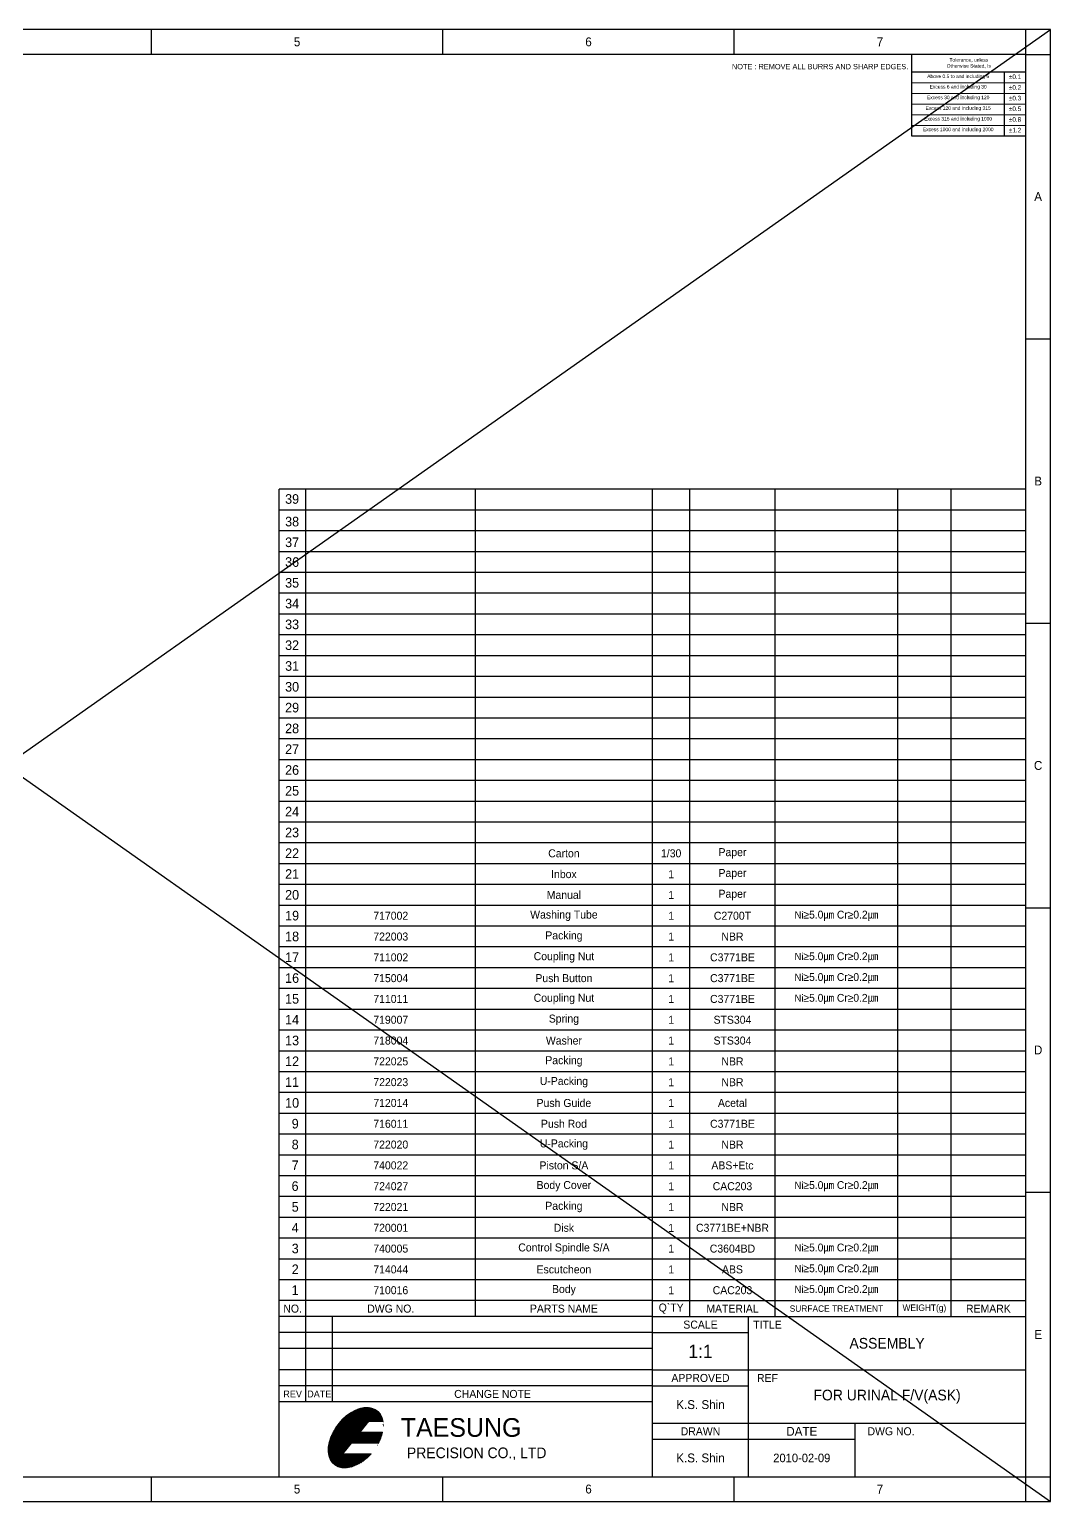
# Model space of a CAD drawing. Header units: millimetres. Extents: x 409 to 1480, y -88 to 334.
# Drawn here: x 709.7 to 997, y -87.6 to 326.4 of the extents above; entities that cross this region are included whole.
import ezdxf
from ezdxf.enums import TextEntityAlignment as Align

# ---------------------------------------------------------------- set-up
doc = ezdxf.new("R2010")
doc.units = ezdxf.units.MM
doc.header["$LTSCALE"] = 0.5
doc.layers.add('2', color=2, linetype='Continuous')
doc.layers.add('Hatch', color=2, linetype='Continuous', lineweight=13)
doc.layers.add('MARK', color=4, linetype='Continuous', lineweight=13)
doc.styles.get("Standard").update_dxf_attribs({"font": 'Gulim.ttf'})

msp = doc.modelspace()

# ---------------------------------------------------------------- hatches: boundary and pattern name
at = {"layer": 'MARK'}
h = msp.add_hatch(dxfattribs=at)
h.set_pattern_fill('ANSI31', color=2, scale=1.2, style=0)
h.set_pattern_definition([(45, (769.45457, -93.83107), (-0.106066, 0.106066), [])])
edge = h.paths.add_edge_path()
edge.add_line((805.17, -65.119), (809.223, -65.119))
edge.add_ellipse((801.541, -69.655), major_axis=(6.048, 7.56), ratio=0.6439209, start_angle=329.48931, end_angle=625.02001)
edge.add_line((805.866, -74.191), (797.912, -74.191))
edge.add_line((797.912, -74.191), (800.332, -71.167))
edge.add_line((800.332, -71.167), (807.966, -71.167))
edge.add_ellipse((801.541, -69.655), major_axis=(6.048, 7.56), ratio=0.6439209, start_angle=287.01325, end_angle=307.49607)
edge.add_line((809.085, -68.143), (802.751, -68.143))
edge.add_line((802.751, -68.143), (805.17, -65.119))

# ---------------------------------------------------------------- linework, layer by layer
at = {"lineweight": 30}
for p, q in [((744.033, 319.386), (744.033, 326.386)), ((826.033, 319.386), (826.033, 326.386)), ((908.033, 319.386), (908.033, 326.386)), ((990.033, 319.386), (990.033, 326.386)), ((958.033, 296.386), (958.033, 319.386)), ((990.033, 319.386), (997.033, 319.386)), ((990.033, 314.386), (958.033, 314.386)), ((984.033, 296.386), (984.033, 314.386)), ((990.033, 296.386), (958.033, 296.386)), ((990.033, 239.386), (997.033, 239.386)), ((990.033, 159.386), (997.033, 159.386)), ((990.033, 79.386), (997.033, 79.386)), ((990.033, -0.614), (997.033, -0.614)), ((744.033, -87.614), (744.033, -80.614)), ((826.033, -87.614), (826.033, -80.614)), ((908.033, -87.614), (908.033, -80.614)), ((990.033, -80.614), (997.033, -80.614)), ((990.033, -87.614), (990.033, -80.614))]:
    msp.add_line(p, q, dxfattribs=at)
for p, q in [((990.033, 319.386), (958.033, 319.386)), ((990.033, 296.386), (990.033, 319.386)), ((780.033, -80.614), (780.033, 197.061)), ((787.533, -59.614), (787.533, 197.061)), ((835.183, 197.061), (835.183, -35.614)), ((885.033, -80.614), (885.033, 197.061)), ((895.533, -35.614), (895.533, 197.061)), ((919.533, -35.614), (919.533, 197.061)), ((954.033, -35.614), (954.033, 197.061)), ((969.033, -35.614), (969.033, 197.061)), ((885.033, -35.614), (780.033, -35.614)), ((795.033, -59.614), (795.033, -35.614)), ((885.033, -35.614), (990.033, -35.614)), ((912.033, -80.614), (912.033, -35.614)), ((885.033, -40.114), (780.033, -40.114)), ((885.033, -40.114), (912.033, -40.114)), ((885.033, -44.614), (780.033, -44.614)), ((885.033, -50.614), (780.033, -50.614)), ((885.033, -50.614), (912.033, -50.614)), ((912.033, -50.614), (990.033, -50.614)), ((885.033, -55.114), (780.033, -55.114)), ((885.033, -55.114), (912.033, -55.114)), ((885.033, -59.614), (780.033, -59.614)), ((885.033, -65.614), (990.033, -65.614)), ((942.033, -80.614), (942.033, -65.614)), ((885.033, -70.114), (942.033, -70.114))]:
    msp.add_line(p, q)
at = {"lineweight": 13}
for p, q in [((990.033, 311.386), (958.033, 311.386)), ((990.033, 308.386), (958.033, 308.386)), ((990.033, 305.386), (958.033, 305.386)), ((990.033, 302.386), (958.033, 302.386)), ((990.033, 299.386), (958.033, 299.386))]:
    msp.add_line(p, q, dxfattribs=at)
at = {"color": 7}
for p, q in [((990.033, 197.061), (780.033, 197.061)), ((990.033, 191.21), (780.033, 191.21)), ((990.033, 185.36), (780.033, 185.36)), ((990.033, 179.509), (780.033, 179.509)), ((990.033, 173.659), (780.033, 173.659)), ((990.033, 167.808), (780.033, 167.808)), ((990.033, 161.957), (780.033, 161.957)), ((990.033, 161.957), (780.033, 161.957)), ((990.033, 156.107), (780.033, 156.107)), ((990.033, 156.107), (780.033, 156.107)), ((990.033, 150.256), (780.033, 150.256)), ((990.033, 144.405), (780.033, 144.405)), ((990.033, 138.555), (780.033, 138.555)), ((990.033, 132.704), (780.033, 132.704)), ((990.033, 126.853), (780.033, 126.853)), ((990.033, 126.853), (780.033, 126.853)), ((990.033, 126.853), (780.033, 126.853)), ((990.033, 121.003), (780.033, 121.003)), ((990.033, 115.152), (780.033, 115.152)), ((990.033, 109.302), (780.033, 109.302)), ((990.033, 103.451), (780.033, 103.451)), ((990.033, 97.6), (780.033, 97.6)), ((990.033, 91.75), (780.033, 91.75)), ((990.033, 85.899), (780.033, 85.899)), ((990.033, 80.048), (780.033, 80.048)), ((990.033, 74.198), (780.033, 74.198)), ((990.033, 68.347), (780.033, 68.347)), ((990.033, 62.496), (780.033, 62.496)), ((990.033, 56.646), (780.033, 56.646)), ((990.033, 50.795), (780.033, 50.795)), ((990.033, 44.945), (780.033, 44.945)), ((990.033, 44.945), (780.033, 44.945)), ((990.033, 39.094), (780.033, 39.094)), ((990.033, 39.094), (780.033, 39.094)), ((990.033, 33.243), (780.033, 33.243)), ((990.033, 27.393), (780.033, 27.393)), ((990.033, 21.542), (780.033, 21.542)), ((990.033, 15.691), (780.033, 15.691)), ((990.033, 9.841), (780.033, 9.841)), ((990.033, 3.99), (780.033, 3.99)), ((990.033, -1.861), (780.033, -1.861)), ((990.033, -1.861), (780.033, -1.861)), ((990.033, -7.711), (780.033, -7.711)), ((990.033, -7.711), (780.033, -7.711)), ((990.033, -13.562), (780.033, -13.562)), ((990.033, -13.562), (780.033, -13.562)), ((990.033, -19.412), (780.033, -19.412)), ((990.033, -25.263), (780.033, -25.263))]:
    msp.add_line(p, q, dxfattribs=at)
at = {"color": 0}
for q in [(780.033, -31.114), (990.033, -31.114)]:
    msp.add_line((885.033, -31.114), q, dxfattribs=at)
at = {"lineweight": 30}
for points in [[(409.033, -87.614), (997.033, -87.614), (997.033, 326.386), (409.033, 326.386)], [(416.033, -80.614), (990.033, -80.614), (990.033, 319.386), (416.033, 319.386)]]:
    msp.add_lwpolyline(points, close=True, dxfattribs=at)
at = {"layer": '2', "color": 0}
for p, q in [((409.033, -87.614), (997.033, 326.386)), ((409.033, 326.386), (997.033, -87.614))]:
    msp.add_line(p, q, dxfattribs=at)
at = {"layer": 'MARK', "color": 2}
for p, q in [((805.17, -65.119), (802.751, -68.143)), ((805.17, -65.119), (809.223, -65.119)), ((802.751, -68.143), (809.085, -68.143)), ((800.332, -71.167), (797.912, -74.191)), ((797.912, -74.191), (805.866, -74.191)), ((800.332, -71.167), (807.966, -71.167))]:
    msp.add_line(p, q, dxfattribs=at)
for start_param, end_param in [(5.7506733, 10.908657), (5.0093262, 5.3668188)]:
    msp.add_ellipse((801.541, -69.655), major_axis=(6.048, 7.56), ratio=0.6439209, start_param=start_param, end_param=end_param, dxfattribs=at)

# ---------------------------------------------------------------- texts
at = {"color": 2}
for s, p in [('39', (781.67, 194.335)), ('38', (781.67, 187.983)), ('37', (781.67, 182.161)), ('36', (781.67, 176.604)), ('35', (781.67, 170.774)), ('34', (781.67, 164.923)), ('33', (781.67, 159.073)), ('32', (781.67, 153.222)), ('31', (781.67, 147.371)), ('30', (781.67, 141.521)), ('29', (781.67, 135.67)), ('28', (781.67, 129.82)), ('27', (781.67, 123.969)), ('26', (781.67, 118.118)), ('25', (781.67, 112.268)), ('24', (781.67, 106.417)), ('23', (781.67, 100.566)), ('22', (781.67, 94.716)), ('21', (781.67, 88.865)), ('20', (781.67, 83.014)), ('19', (781.67, 77.164)), ('18', (781.67, 71.313)), ('17', (781.67, 65.463)), ('16', (781.67, 59.612)), ('15', (781.67, 53.761)), ('14', (781.67, 47.911)), ('13', (781.67, 42.06)), ('12', (781.67, 36.209)), ('11', (781.67, 30.359)), ('10', (781.67, 24.508)), ('9', (783.527, 18.657)), ('8', (783.527, 12.807)), ('7', (783.527, 6.956)), ('6', (783.487, 1.106)), ('5', (783.527, -4.745)), ('4', (783.527, -10.596)), ('3', (783.527, -16.446)), ('2', (783.527, -22.297)), ('1', (783.487, -28.148))]:
    msp.add_text(s, height=2.7, dxfattribs=at).set_placement(p, align=Align.MIDDLE_LEFT)
at = {"color": 2, "lineweight": 13, "char_height": 2.5, "attachment_point": 5}
for s, insert, width in [('{\\f굴림|b0|i0|c129|p50;5}', (785.033, 322.886), 82), ('{\\f굴림|b0|i0|c129|p50;6}', (867.033, 322.886), 82), ('{\\f굴림|b0|i0|c129|p50;7}', (949.033, 322.886), 82), ('{\\f굴림|b0|i0|c129|p50;A}', (993.533, 279.386), 7), ('{\\f굴림|b0|i0|c129|p50;B}', (993.533, 199.386), 7), ('{\\f굴림|b0|i0|c129|p50;C}', (993.533, 119.386), 7), ('{\\f굴림|b0|i0|c129|p50;D}', (993.533, 39.386), 7), ('{\\f굴림|b0|i0|c129|p50;E}', (993.533, -40.614), 7), ('{\\f굴림|b0|i0|c129|p50;5}', (785.033, -84.114), 82), ('{\\f굴림|b0|i0|c129|p50;6}', (867.033, -84.114), 82), ('{\\f굴림|b0|i0|c129|p50;7}', (949.033, -84.114), 82)]:
    msp.add_mtext(s, dxfattribs=dict(at, insert=insert, width=width))
at = {"color": 2, "attachment_point": 5}
for s, insert, char_height, width in [('ASSEMBLY', (951.033, -43.114), 3, 78), ('FOR URINAL F/V(ASK)', (951.033, -58.114), 3, 78), ('K.S. Shin', (898.533, -60.364), 2.5, 27), ('DATE', (927.033, -67.864), 2.5, 30), ('K.S. Shin', (898.533, -75.364), 2.5, 27), ('2010-02-09', (927.033, -75.364), 2.4, 30)]:
    msp.add_mtext(s, dxfattribs=dict(at, insert=insert, char_height=char_height, width=width))
at = {"layer": 'Hatch', "color": 2, "lineweight": 13, "char_height": 2.035714, "width": 34.5, "attachment_point": 5}
for insert in [(936.783, 77.123), (936.783, 65.422), (936.783, 59.571), (936.783, 53.721), (936.783, 1.065), (936.783, -16.487), (936.783, -22.338), (936.783, -28.188)]:
    msp.add_mtext('{\\fGulim|b0|i0|c129|p50;\\C256;Ni\\H1.083x;≥5.0\\fGulim|b0|i0|c129|p0;㎛ Cr\\fGulim|b0|i0|c129|p50;≥0.2\\fGulim|b0|i0|c129|p0;㎛}', dxfattribs=dict(at, insert=insert))
at = {"layer": 'MARK', "color": 2, "lineweight": 13}
for s, insert, char_height, width, attachment_point in [('{\\f굴림|b0|i0|c129|p50;NOTE : REMOVE ALL BURRS AND SHARP EDGES.}', (907.379, 316.691), 1.5, 58.4525, 1), ('{\\f굴림|b0|i0|c129|p50;Tolerance, unless\\POtherwise Stated, Is}', (974.033, 316.886), 1, 32, 5), ('{\\f굴림|b0|i0|c129|p50;Above 0.5 to and including 6}', (971.033, 313.05), 1, 26, 5), ('{\\f굴림|b0|i0|c129|p50;Excess 6 and including 30}', (971.033, 310.12), 1, 26, 5), ('{\\f굴림|b0|i0|c129|p50;%%p0.1}', (987.033, 313.067), 1.3, 6, 5), ('{\\f굴림|b0|i0|c129|p50;%%p0.2}', (987.033, 310.067), 1.3, 6, 5), ('{\\f굴림|b0|i0|c129|p50;Excess 30 and including 120}', (971.033, 307.119), 1, 26, 5), ('{\\f굴림|b0|i0|c129|p50;%%p0.3}', (987.033, 307.067), 1.3, 6, 5), ('{\\f굴림|b0|i0|c129|p50;Excess 120 and including 315}', (971.033, 304.119), 1, 26, 5), ('{\\f굴림|b0|i0|c129|p50;%%p0.5}', (987.033, 304.067), 1.3, 6, 5), ('{\\f굴림|b0|i0|c129|p50;Excess 1000 and including 2000}', (971.033, 298.119), 1, 26, 5), ('{\\f굴림|b0|i0|c129|p50;Excess 315 and including 1000}', (971.033, 301.119), 1, 26, 5), ('{\\f굴림|b0|i0|c129|p50;%%p0.8}', (987.033, 301.067), 1.3, 6, 5), ('{\\f굴림|b0|i0|c129|p50;%%p1.2}', (987.033, 298.067), 1.3, 6, 5), ('Carton', (860.108, 94.675), 2.25, 49.85034, 5), ('1/30', (890.283, 94.675), 2.25, 10.5, 5), ('Paper', (907.533, 94.675), 2.25, 24, 5), ('Inbox', (860.108, 88.824), 2.25, 49.85034, 5), ('1', (890.283, 88.824), 2.25, 10.5, 5), ('Paper', (907.533, 88.824), 2.25, 24, 5), ('Manual', (860.108, 82.974), 2.25, 49.85034, 5), ('1', (890.283, 82.974), 2.25, 10.5, 5), ('Paper', (907.533, 82.974), 2.25, 24, 5), ('Washing Tube', (860.108, 77.123), 2.25, 49.85034, 5), ('717002', (811.389, 77.123), 2.25, 47.58793, 5), ('1', (890.283, 77.123), 2.25, 10.5, 5), ('C2700T', (907.533, 77.123), 2.25, 24, 5), ('722003', (811.389, 71.272), 2.25, 47.58793, 5), ('Packing', (860.108, 71.272), 2.25, 49.85034, 5), ('1', (890.283, 71.272), 2.25, 10.5, 5), ('NBR', (907.533, 71.272), 2.25, 24, 5), ('711002', (811.389, 65.422), 2.25, 47.58793, 5), ('Coupling Nut', (860.108, 65.422), 2.25, 49.85034, 5), ('1', (890.283, 65.422), 2.25, 10.5, 5), ('C3771BE', (907.533, 65.422), 2.25, 24, 5), ('715004', (811.389, 59.571), 2.25, 47.58793, 5), ('Push Button', (860.108, 59.571), 2.25, 49.85034, 5), ('1', (890.283, 59.571), 2.25, 10.5, 5), ('C3771BE', (907.533, 59.571), 2.25, 24, 5), ('711011', (811.389, 53.721), 2.25, 47.58793, 5), ('Coupling Nut', (860.108, 53.721), 2.25, 49.85034, 5), ('1', (890.283, 53.721), 2.25, 10.5, 5), ('C3771BE', (907.533, 53.721), 2.25, 24, 5), ('719007', (811.389, 47.87), 2.25, 47.58793, 5), ('Spring', (860.108, 47.87), 2.25, 49.85034, 5), ('1', (890.283, 47.87), 2.25, 10.5, 5), ('STS304', (907.533, 47.87), 2.25, 24, 5), ('718004', (811.389, 42.019), 2.25, 47.58793, 5), ('Washer', (860.108, 42.019), 2.25, 49.85034, 5), ('1', (890.283, 42.019), 2.25, 10.5, 5), ('STS304', (907.533, 42.019), 2.25, 24, 5), ('722025', (811.389, 36.169), 2.25, 47.58793, 5), ('Packing', (860.108, 36.169), 2.25, 49.85034, 5), ('1', (890.283, 36.169), 2.25, 10.5, 5), ('NBR', (907.533, 36.169), 2.25, 24, 5), ('722023', (811.389, 30.318), 2.25, 47.58793, 5), ('U-Packing', (860.108, 30.318), 2.25, 49.85034, 5), ('1', (890.283, 30.318), 2.25, 10.5, 5), ('NBR', (907.533, 30.318), 2.25, 24, 5), ('712014', (811.389, 24.467), 2.25, 47.58793, 5), ('Push Guide', (860.108, 24.467), 2.25, 49.85034, 5), ('1', (890.283, 24.467), 2.25, 10.5, 5), ('Acetal', (907.533, 24.467), 2.25, 24, 5), ('716011', (811.389, 18.617), 2.25, 47.58793, 5), ('Push Rod', (860.108, 18.617), 2.25, 49.85034, 5), ('1', (890.283, 18.617), 2.25, 10.5, 5), ('C3771BE', (907.533, 18.617), 2.25, 24, 5), ('722020', (811.389, 12.766), 2.25, 47.58793, 5), ('U-Packing', (860.108, 12.766), 2.25, 49.85034, 5), ('1', (890.283, 12.766), 2.25, 10.5, 5), ('NBR', (907.533, 12.766), 2.25, 24, 5), ('740022', (811.389, 6.915), 2.25, 47.58793, 5), ('Piston S/A', (860.108, 6.915), 2.25, 49.85034, 5), ('1', (890.283, 6.915), 2.25, 10.5, 5), ('ABS+Etc', (907.533, 6.915), 2.25, 24, 5), ('724027', (811.389, 1.065), 2.25, 47.58793, 5), ('Body Cover', (860.108, 1.065), 2.25, 49.85034, 5), ('1', (890.283, 1.065), 2.25, 10.5, 5), ('CAC203', (907.533, 1.065), 2.25, 24, 5), ('722021', (811.389, -4.786), 2.25, 47.58793, 5), ('Packing', (860.108, -4.786), 2.25, 49.85034, 5), ('1', (890.283, -4.786), 2.25, 10.5, 5), ('NBR', (907.533, -4.786), 2.25, 24, 5), ('720001', (811.389, -10.636), 2.25, 47.58793, 5), ('Disk', (860.108, -10.636), 2.25, 49.85034, 5), ('1', (890.283, -10.636), 2.25, 10.5, 5), ('C3771BE+NBR', (907.533, -10.636), 2.25, 24, 5), ('740005', (811.389, -16.487), 2.25, 47.58793, 5), ('Control Spindle S/A', (860.108, -16.487), 2.25, 49.85034, 5), ('1', (890.283, -16.487), 2.25, 10.5, 5), ('C3604BD', (907.533, -16.487), 2.25, 24, 5), ('714044', (811.389, -22.338), 2.25, 47.58793, 5), ('Escutcheon', (860.108, -22.338), 2.25, 49.85034, 5), ('1', (890.283, -22.338), 2.25, 10.5, 5), ('ABS', (907.533, -22.338), 2.25, 24, 5), ('710016', (811.389, -28.188), 2.25, 47.58793, 5), ('Body', (860.108, -28.188), 2.25, 49.85034, 5), ('1', (890.283, -28.188), 2.25, 10.5, 5), ('CAC203', (907.533, -28.188), 2.25, 24, 5), ('NO.', (783.783, -33.364), 2.25, 7.5, 5), ('DWG NO.', (811.389, -33.364), 2.25, 47.58793, 5), ('PARTS NAME', (860.108, -33.364), 2.25, 49.85034, 5), ('Q`TY', (890.283, -33.364), 2.25, 10.5, 5), ('MATERIAL', (907.533, -33.364), 2.25, 24, 5), ('SURFACE TREATMENT', (936.783, -33.364), 1.8, 34.5, 5), ('WEIGHT(g)', (961.533, -33.364), 1.8, 15, 5), ('REMARK', (979.533, -33.364), 2.25, 21, 5), ('SCALE', (898.533, -37.864), 2.25, 27, 5), ('{\\f굴림|b0|i0|c129|p49;TITLE}', (917.379, -37.864), 2.25, 27, 5), ('1:1', (898.533, -45.364), 3.75, 27, 5), ('APPROVED', (898.533, -52.864), 2.25, 27, 5), ('{\\f굴림|b0|i0|c129|p49;REF}', (917.379, -52.864), 2.25, 27, 5), ('REV', (783.783, -57.364), 1.95, 7.5, 5), ('DATE', (791.283, -57.364), 1.95, 7.5, 5), ('CHANGE NOTE', (840.033, -57.364), 2.25, 90, 5), ('DRAWN', (898.533, -67.864), 2.25, 27, 5), ('DWG NO.', (952.149, -67.864), 2.25, 15, 5)]:
    msp.add_mtext(s, dxfattribs=dict(at, insert=insert, char_height=char_height, width=width, attachment_point=attachment_point))
at = {"layer": 'MARK', "color": 2, "attachment_point": 1}
for s, insert, char_height, width in [('{\\fVineta BT|b0|i0|c0|p82;TAESUNG}', (814.222, -64.156), 5.25, 63.71325), ('PRECISION CO., LTD', (815.944, -72.414), 3, 63.7133)]:
    msp.add_mtext(s, dxfattribs=dict(at, insert=insert, char_height=char_height, width=width))

doc.saveas('drawing.dxf')
